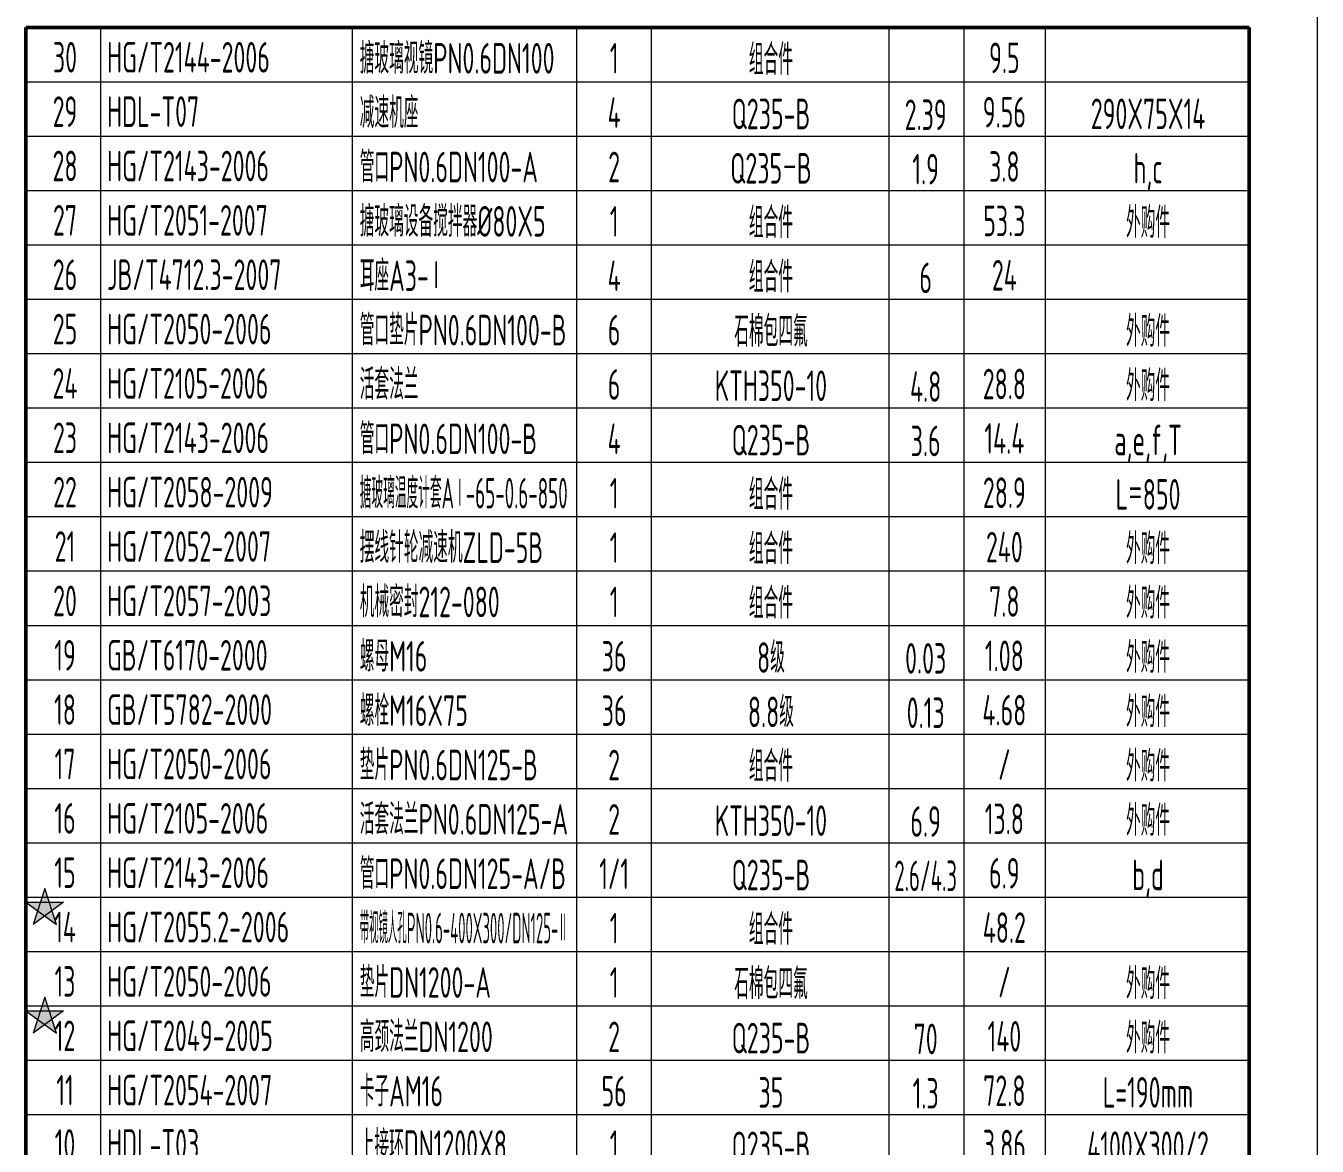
# Model space of a CAD drawing. Header units: millimetres. Extents: x 6558 to 31654, y 4748 to 14840.
# Drawn here: x 22660 to 24940, y 6795 to 8773 of the extents above; entities that cross this region are included whole.
import ezdxf
from ezdxf.enums import TextEntityAlignment as Align

# ---------------------------------------------------------------- set-up
doc = ezdxf.new("R2010")
doc.units = ezdxf.units.MM
doc.header["$LTSCALE"] = 120
for name, color, linetype, lineweight in [('1轮廓实线层', 7, 'Continuous', 50), ('2细线层', 4, 'Continuous', 18), ('6文字层', 3, 'Continuous', 20)]:
    doc.layers.add(name, color=color, linetype=linetype, lineweight=lineweight)
doc.layers.add('图框层', color=7, linetype='Continuous')
doc.styles.add('PC_TEXTSTYLE', font='gbenor.shx', dxfattribs={"width": 0.8, "bigfont": 'gbcbig.shx'})

# ---------------------------------------------------------------- blocks, each defined once
blk = doc.blocks.new('PC_MXB_BLOCK')
at = {"layer": '1轮廓实线层'}
for p, q in [((-180, 8), (-180, 0)), ((0, 8), (0, 0))]:
    blk.add_line(p, q, dxfattribs=at)
at = {"layer": '2细线层'}
for p, q in [((-180, 8), (0, 8)), ((-169, 8), (-169, 0)), ((-132, 8), (-132, 0)), ((-99, 8), (-99, 0)), ((-88, 8), (-88, 0)), ((-53, 8), (-53, 0)), ((-42, 8), (-42, 0)), ((-30, 8), (-30, 0)), ((-180, 0), (0, 0))]:
    blk.add_line(p, q, dxfattribs=at)
at = {"layer": '6文字层', "style": 'PC_TEXTSTYLE'}
for tag, width, p, p2 in [('序号', 0.769182, (-178.38, 1.35), (-170.09, 1.35)), ('代号', 3.14773, (-168.05, 1.35), (-134.11, 1.35)), ('名称', 2.802424, (-130.87, 1.2), (-100.28, 1.2)), ('数量', 0.817449, (-97.88, 1.2), (-89, 1.2)), ('材料', 2.943328, (-86.43, 1.01), (-54.3, 1.01)), ('单重', 0.854038, (-52.21, 0.89), (-43, 0.89)), ('总重', 0.958888, (-41.2, 1.27), (-30.86, 1.27)), ('备注', 2.494074, (-28.61, 1.02), (-1.16, 1.02))]:
    blk.add_attdef(tag, text='', height=4.5, dxfattribs=dict(at, width=width)).set_placement(p, p2, align=Align.FIT)

msp = doc.modelspace()

# ---------------------------------------------------------------- hatches: boundary and pattern name
at = {"layer": '2细线层', "linetype": 'Continuous'}
h = msp.add_hatch(color=256, dxfattribs=at)
h.paths.add_polyline_path([(22701.14, 7225.8), (22685.43, 7225.8), (22680.57, 7210.85), (22693.28, 7201.62), (22706, 7210.85)])
h.paths.add_polyline_path([(22685.43, 7225.8), (22660, 7225.8), (22680.57, 7210.85)])
h.paths.add_polyline_path([(22693.28, 7249.99), (22685.43, 7225.8), (22701.14, 7225.8)])
h.paths.add_polyline_path([(22726.57, 7225.8), (22701.14, 7225.8), (22706, 7210.85)])
h.paths.add_polyline_path([(22680.57, 7210.85), (22672.71, 7186.67), (22693.28, 7201.62)])
h.paths.add_polyline_path([(22706, 7210.85), (22693.28, 7201.62), (22713.86, 7186.67)])
h = msp.add_hatch(color=256, dxfattribs=at)
h.paths.add_polyline_path([(22701.14, 7033.8), (22685.43, 7033.8), (22680.57, 7018.85), (22693.28, 7009.62), (22706, 7018.85)])
h.paths.add_polyline_path([(22685.43, 7033.8), (22660, 7033.8), (22680.57, 7018.85)])
h.paths.add_polyline_path([(22693.28, 7057.99), (22685.43, 7033.8), (22701.14, 7033.8)])
h.paths.add_polyline_path([(22726.57, 7033.8), (22701.14, 7033.8), (22706, 7018.85)])
h.paths.add_polyline_path([(22680.57, 7018.85), (22672.71, 6994.67), (22693.28, 7009.62)])
h.paths.add_polyline_path([(22706, 7018.85), (22693.28, 7009.62), (22713.86, 6994.67)])

# ---------------------------------------------------------------- linework, layer by layer
at = {"layer": '1轮廓实线层'}
msp.add_line((22660, 8770.67), (24820, 8770.67), dxfattribs=at)
at = {"layer": '2细线层'}
for p, q in [((24940, 14839.74), (24940, 4747.74)), ((22693.28, 7249.99), (22672.71, 7186.67)), ((22713.86, 7186.67), (22693.28, 7249.99)), ((22660, 7225.8), (22726.57, 7225.8)), ((22660, 7225.8), (22713.86, 7186.67)), ((22726.57, 7225.8), (22672.71, 7186.67)), ((22693.28, 7057.99), (22672.71, 6994.67)), ((22713.86, 6994.67), (22693.28, 7057.99)), ((22660, 7033.8), (22726.57, 7033.8)), ((22660, 7033.8), (22713.86, 6994.67)), ((22726.57, 7033.8), (22672.71, 6994.67))]:
    msp.add_line(p, q, dxfattribs=at)

# ---------------------------------------------------------------- block references
at = {"layer": '图框层'}
ref = msp.add_blockref('PC_MXB_BLOCK', (24820, 8674.67), dxfattribs=dict(at, xscale=12, yscale=12, zscale=12))
ref.add_attrib('材料', '组合件', dxfattribs={"layer": '6文字层', "height": 54, "style": 'PC_TEXTSTYLE', "width": 0.667}).set_placement((23975.57, 8686.79), align=Align.CENTER)
ref.add_attrib('代号', 'HG/T2144-2006', (22803.43, 8690.86), dxfattribs={"layer": '6文字层', "height": 54, "style": 'PC_TEXTSTYLE', "width": 0.667})
ref.add_attrib('序号', '30', dxfattribs={"layer": '6文字层', "height": 54, "style": 'PC_TEXTSTYLE', "width": 0.667}).set_placement((22729.18, 8690.86), align=Align.CENTER)
ref.add_attrib('名称', '搪玻璃视镜PN0.6DN100', (23249.6, 8689.02), dxfattribs={"layer": '6文字层', "height": 54, "style": 'PC_TEXTSTYLE', "width": 0.667})
ref.add_attrib('数量', '1', dxfattribs={"layer": '6文字层', "height": 54, "style": 'PC_TEXTSTYLE', "width": 0.667}).set_placement((23698.72, 8689.02), align=Align.CENTER)
ref.add_attrib('总重', '9.5', dxfattribs={"layer": '6文字层', "height": 54, "style": 'PC_TEXTSTYLE', "width": 0.667}).set_placement((24387.69, 8689.86), align=Align.CENTER)
ref = msp.add_blockref('PC_MXB_BLOCK', (24820, 8578.67), dxfattribs=dict(at, xscale=12, yscale=12, zscale=12))
ref.add_attrib('材料', 'Q235-B', dxfattribs={"layer": '6文字层', "height": 54, "style": 'PC_TEXTSTYLE', "width": 0.667}).set_placement((23975.57, 8590.79), align=Align.CENTER)
ref.add_attrib('代号', 'HDL-T07', (22803.43, 8594.86), dxfattribs={"layer": '6文字层', "height": 54, "style": 'PC_TEXTSTYLE', "width": 0.667})
ref.add_attrib('序号', '29', dxfattribs={"layer": '6文字层', "height": 54, "style": 'PC_TEXTSTYLE', "width": 0.667}).set_placement((22729.18, 8594.86), align=Align.CENTER)
ref.add_attrib('名称', '减速机座', (23249.6, 8593.02), dxfattribs={"layer": '6文字层', "height": 54, "style": 'PC_TEXTSTYLE', "width": 0.667})
ref.add_attrib('数量', '4', dxfattribs={"layer": '6文字层', "height": 54, "style": 'PC_TEXTSTYLE', "width": 0.667}).set_placement((23698.72, 8593.02), align=Align.CENTER)
ref.add_attrib('备注', '290X75X14', dxfattribs={"layer": '6文字层', "height": 54, "style": 'PC_TEXTSTYLE', "width": 0.667}).set_placement((24641.37, 8590.97), align=Align.CENTER)
ref.add_attrib('单重', '2.39', dxfattribs={"layer": '6文字层', "height": 54, "style": 'PC_TEXTSTYLE', "width": 0.667}).set_placement((24248.76, 8589.32), align=Align.CENTER)
ref.add_attrib('总重', '9.56', dxfattribs={"layer": '6文字层', "height": 54, "style": 'PC_TEXTSTYLE', "width": 0.667}).set_placement((24387.69, 8593.86), align=Align.CENTER)
ref = msp.add_blockref('PC_MXB_BLOCK', (24820, 8482.67), dxfattribs=dict(at, xscale=12, yscale=12, zscale=12))
ref.add_attrib('材料', 'Q235－B', dxfattribs={"layer": '6文字层', "height": 54, "style": 'PC_TEXTSTYLE', "width": 0.667}).set_placement((23975.57, 8494.79), align=Align.CENTER)
ref.add_attrib('代号', 'HG/T2143-2006', (22803.43, 8498.86), dxfattribs={"layer": '6文字层', "height": 54, "style": 'PC_TEXTSTYLE', "width": 0.667})
ref.add_attrib('序号', '28', dxfattribs={"layer": '6文字层', "height": 54, "style": 'PC_TEXTSTYLE', "width": 0.667}).set_placement((22729.18, 8498.86), align=Align.CENTER)
ref.add_attrib('名称', '管口PN0.6DN100-A', (23249.6, 8497.02), dxfattribs={"layer": '6文字层', "height": 54, "style": 'PC_TEXTSTYLE', "width": 0.667})
ref.add_attrib('数量', '2', dxfattribs={"layer": '6文字层', "height": 54, "style": 'PC_TEXTSTYLE', "width": 0.667}).set_placement((23698.72, 8497.02), align=Align.CENTER)
ref.add_attrib('备注', 'h,c', dxfattribs={"layer": '6文字层', "height": 54, "style": 'PC_TEXTSTYLE', "width": 0.667}).set_placement((24641.37, 8494.97), align=Align.CENTER)
ref.add_attrib('单重', '1.9', dxfattribs={"layer": '6文字层', "height": 54, "style": 'PC_TEXTSTYLE', "width": 0.667}).set_placement((24248.76, 8493.32), align=Align.CENTER)
ref.add_attrib('总重', '3.8', dxfattribs={"layer": '6文字层', "height": 54, "style": 'PC_TEXTSTYLE', "width": 0.667}).set_placement((24387.69, 8497.86), align=Align.CENTER)
ref = msp.add_blockref('PC_MXB_BLOCK', (24820, 8386.67), dxfattribs=dict(at, xscale=12, yscale=12, zscale=12))
ref.add_attrib('材料', '组合件', dxfattribs={"layer": '6文字层', "height": 54, "style": 'PC_TEXTSTYLE', "width": 0.667}).set_placement((23975.57, 8398.79), align=Align.CENTER)
ref.add_attrib('代号', 'HG/T2051-2007', (22803.43, 8402.86), dxfattribs={"layer": '6文字层', "height": 54, "style": 'PC_TEXTSTYLE', "width": 0.667})
ref.add_attrib('序号', '27', dxfattribs={"layer": '6文字层', "height": 54, "style": 'PC_TEXTSTYLE', "width": 0.667}).set_placement((22729.18, 8402.86), align=Align.CENTER)
ref.add_attrib('名称', '搪玻璃设备搅拌器%%C80X5', (23249.6, 8401.02), dxfattribs={"layer": '6文字层', "height": 54, "style": 'PC_TEXTSTYLE', "width": 0.667})
ref.add_attrib('数量', '1', dxfattribs={"layer": '6文字层', "height": 54, "style": 'PC_TEXTSTYLE', "width": 0.667}).set_placement((23698.72, 8401.02), align=Align.CENTER)
ref.add_attrib('备注', '外购件', dxfattribs={"layer": '6文字层', "height": 54, "style": 'PC_TEXTSTYLE', "width": 0.667}).set_placement((24641.37, 8398.97), align=Align.CENTER)
ref.add_attrib('总重', '53.3', dxfattribs={"layer": '6文字层', "height": 54, "style": 'PC_TEXTSTYLE', "width": 0.667}).set_placement((24387.69, 8401.86), align=Align.CENTER)
ref = msp.add_blockref('PC_MXB_BLOCK', (24820, 8290.67), dxfattribs=dict(at, xscale=12, yscale=12, zscale=12))
ref.add_attrib('材料', '组合件', dxfattribs={"layer": '6文字层', "height": 54, "style": 'PC_TEXTSTYLE', "width": 0.667}).set_placement((23975.57, 8302.79), align=Align.CENTER)
ref.add_attrib('代号', 'JB/T4712.3-2007', (22803.43, 8306.86), dxfattribs={"layer": '6文字层', "height": 54, "style": 'PC_TEXTSTYLE', "width": 0.667})
ref.add_attrib('序号', '26', dxfattribs={"layer": '6文字层', "height": 54, "style": 'PC_TEXTSTYLE', "width": 0.667}).set_placement((22729.18, 8306.86), align=Align.CENTER)
ref.add_attrib('名称', '耳座A3-Ⅰ', (23249.6, 8305.02), dxfattribs={"layer": '6文字层', "height": 54, "style": 'PC_TEXTSTYLE', "width": 0.667})
ref.add_attrib('数量', '4', dxfattribs={"layer": '6文字层', "height": 54, "style": 'PC_TEXTSTYLE', "width": 0.667}).set_placement((23698.72, 8305.02), align=Align.CENTER)
ref.add_attrib('单重', '6', dxfattribs={"layer": '6文字层', "height": 54, "style": 'PC_TEXTSTYLE', "width": 0.667}).set_placement((24248.76, 8301.32), align=Align.CENTER)
ref.add_attrib('总重', '24', dxfattribs={"layer": '6文字层', "height": 54, "style": 'PC_TEXTSTYLE', "width": 0.667}).set_placement((24387.69, 8305.86), align=Align.CENTER)
ref = msp.add_blockref('PC_MXB_BLOCK', (24820, 8194.67), dxfattribs=dict(at, xscale=12, yscale=12, zscale=12))
ref.add_attrib('材料', '石棉包四氟', dxfattribs={"layer": '6文字层', "height": 54, "style": 'PC_TEXTSTYLE', "width": 0.667}).set_placement((23975.57, 8206.79), align=Align.CENTER)
ref.add_attrib('代号', 'HG/T2050-2006', (22803.43, 8210.86), dxfattribs={"layer": '6文字层', "height": 54, "style": 'PC_TEXTSTYLE', "width": 0.667})
ref.add_attrib('序号', '25', dxfattribs={"layer": '6文字层', "height": 54, "style": 'PC_TEXTSTYLE', "width": 0.667}).set_placement((22729.18, 8210.86), align=Align.CENTER)
ref.add_attrib('名称', '管口垫片PN0.6DN100-B', (23249.6, 8209.02), dxfattribs={"layer": '6文字层', "height": 54, "style": 'PC_TEXTSTYLE', "width": 0.667})
ref.add_attrib('数量', '6', dxfattribs={"layer": '6文字层', "height": 54, "style": 'PC_TEXTSTYLE', "width": 0.667}).set_placement((23698.72, 8209.02), align=Align.CENTER)
ref.add_attrib('备注', '外购件', dxfattribs={"layer": '6文字层', "height": 54, "style": 'PC_TEXTSTYLE', "width": 0.667}).set_placement((24641.37, 8206.97), align=Align.CENTER)
ref = msp.add_blockref('PC_MXB_BLOCK', (24820, 8098.67), dxfattribs=dict(at, xscale=12, yscale=12, zscale=12))
ref.add_attrib('材料', 'KTH350-10', dxfattribs={"layer": '6文字层', "height": 54, "style": 'PC_TEXTSTYLE', "width": 0.667}).set_placement((23975.57, 8110.79), align=Align.CENTER)
ref.add_attrib('代号', 'HG/T2105-2006', (22803.43, 8114.86), dxfattribs={"layer": '6文字层', "height": 54, "style": 'PC_TEXTSTYLE', "width": 0.667})
ref.add_attrib('序号', '24', dxfattribs={"layer": '6文字层', "height": 54, "style": 'PC_TEXTSTYLE', "width": 0.667}).set_placement((22729.18, 8114.86), align=Align.CENTER)
ref.add_attrib('名称', '活套法兰', (23249.6, 8113.02), dxfattribs={"layer": '6文字层', "height": 54, "style": 'PC_TEXTSTYLE', "width": 0.667})
ref.add_attrib('数量', '6', dxfattribs={"layer": '6文字层', "height": 54, "style": 'PC_TEXTSTYLE', "width": 0.667}).set_placement((23698.72, 8113.02), align=Align.CENTER)
ref.add_attrib('备注', '外购件', dxfattribs={"layer": '6文字层', "height": 54, "style": 'PC_TEXTSTYLE', "width": 0.667}).set_placement((24641.37, 8110.97), align=Align.CENTER)
ref.add_attrib('单重', '4.8', dxfattribs={"layer": '6文字层', "height": 54, "style": 'PC_TEXTSTYLE', "width": 0.667}).set_placement((24248.76, 8109.32), align=Align.CENTER)
ref.add_attrib('总重', '28.8', dxfattribs={"layer": '6文字层', "height": 54, "style": 'PC_TEXTSTYLE', "width": 0.667}).set_placement((24387.69, 8113.86), align=Align.CENTER)
ref = msp.add_blockref('PC_MXB_BLOCK', (24820, 8002.67), dxfattribs=dict(at, xscale=12, yscale=12, zscale=12))
ref.add_attrib('材料', 'Q235-B', dxfattribs={"layer": '6文字层', "height": 54, "style": 'PC_TEXTSTYLE', "width": 0.667}).set_placement((23975.57, 8014.79), align=Align.CENTER)
ref.add_attrib('代号', 'HG/T2143-2006', (22803.43, 8018.86), dxfattribs={"layer": '6文字层', "height": 54, "style": 'PC_TEXTSTYLE', "width": 0.667})
ref.add_attrib('序号', '23', dxfattribs={"layer": '6文字层', "height": 54, "style": 'PC_TEXTSTYLE', "width": 0.667}).set_placement((22729.18, 8018.86), align=Align.CENTER)
ref.add_attrib('名称', '管口PN0.6DN100-B', (23249.6, 8017.02), dxfattribs={"layer": '6文字层', "height": 54, "style": 'PC_TEXTSTYLE', "width": 0.667})
ref.add_attrib('数量', '4', dxfattribs={"layer": '6文字层', "height": 54, "style": 'PC_TEXTSTYLE', "width": 0.667}).set_placement((23698.72, 8017.02), align=Align.CENTER)
ref.add_attrib('备注', 'a,e,f,T', dxfattribs={"layer": '6文字层', "height": 54, "style": 'PC_TEXTSTYLE', "width": 0.667}).set_placement((24641.37, 8014.97), align=Align.CENTER)
ref.add_attrib('单重', '3.6', dxfattribs={"layer": '6文字层', "height": 54, "style": 'PC_TEXTSTYLE', "width": 0.667}).set_placement((24248.76, 8013.32), align=Align.CENTER)
ref.add_attrib('总重', '14.4', dxfattribs={"layer": '6文字层', "height": 54, "style": 'PC_TEXTSTYLE', "width": 0.667}).set_placement((24387.69, 8017.86), align=Align.CENTER)
ref = msp.add_blockref('PC_MXB_BLOCK', (24820, 7906.67), dxfattribs=dict(at, xscale=12, yscale=12, zscale=12))
ref.add_attrib('材料', '组合件', dxfattribs={"layer": '6文字层', "height": 54, "style": 'PC_TEXTSTYLE', "width": 0.667}).set_placement((23975.57, 7918.79), align=Align.CENTER)
ref.add_attrib('代号', 'HG/T2058-2009', (22803.43, 7922.86), dxfattribs={"layer": '6文字层', "height": 54, "style": 'PC_TEXTSTYLE', "width": 0.667})
ref.add_attrib('序号', '22', dxfattribs={"layer": '6文字层', "height": 54, "style": 'PC_TEXTSTYLE', "width": 0.667}).set_placement((22729.18, 7922.86), align=Align.CENTER)
ref.add_attrib('名称', '搪玻璃温度计套AⅠ-65-0.6-850', dxfattribs={"layer": '6文字层', "height": 54, "style": 'PC_TEXTSTYLE', "width": 0.542426}).set_placement((23249.6, 7921.02), (23616.69, 7921.02), align=Align.FIT)
ref.add_attrib('数量', '1', dxfattribs={"layer": '6文字层', "height": 54, "style": 'PC_TEXTSTYLE', "width": 0.667}).set_placement((23698.72, 7921.02), align=Align.CENTER)
ref.add_attrib('备注', 'L＝850', dxfattribs={"layer": '6文字层', "height": 54, "style": 'PC_TEXTSTYLE', "width": 0.667}).set_placement((24641.37, 7918.97), align=Align.CENTER)
ref.add_attrib('总重', '28.9', dxfattribs={"layer": '6文字层', "height": 54, "style": 'PC_TEXTSTYLE', "width": 0.667}).set_placement((24387.69, 7921.86), align=Align.CENTER)
ref = msp.add_blockref('PC_MXB_BLOCK', (24820, 7810.67), dxfattribs=dict(at, xscale=12, yscale=12, zscale=12))
ref.add_attrib('材料', '组合件', dxfattribs={"layer": '6文字层', "height": 54, "style": 'PC_TEXTSTYLE', "width": 0.667}).set_placement((23975.57, 7822.79), align=Align.CENTER)
ref.add_attrib('代号', 'HG/T2052-2007', (22803.43, 7826.86), dxfattribs={"layer": '6文字层', "height": 54, "style": 'PC_TEXTSTYLE', "width": 0.667})
ref.add_attrib('序号', '21', dxfattribs={"layer": '6文字层', "height": 54, "style": 'PC_TEXTSTYLE', "width": 0.667}).set_placement((22729.18, 7826.86), align=Align.CENTER)
ref.add_attrib('名称', '摆线针轮减速机ZLD-5B', (23249.6, 7825.02), dxfattribs={"layer": '6文字层', "height": 54, "style": 'PC_TEXTSTYLE', "width": 0.667})
ref.add_attrib('数量', '1', dxfattribs={"layer": '6文字层', "height": 54, "style": 'PC_TEXTSTYLE', "width": 0.667}).set_placement((23698.72, 7825.02), align=Align.CENTER)
ref.add_attrib('备注', '外购件', dxfattribs={"layer": '6文字层', "height": 54, "style": 'PC_TEXTSTYLE', "width": 0.667}).set_placement((24641.37, 7822.97), align=Align.CENTER)
ref.add_attrib('总重', '240', dxfattribs={"layer": '6文字层', "height": 54, "style": 'PC_TEXTSTYLE', "width": 0.667}).set_placement((24387.69, 7825.86), align=Align.CENTER)
ref = msp.add_blockref('PC_MXB_BLOCK', (24820, 7714.67), dxfattribs=dict(at, xscale=12, yscale=12, zscale=12))
ref.add_attrib('材料', '组合件', dxfattribs={"layer": '6文字层', "height": 54, "style": 'PC_TEXTSTYLE', "width": 0.667}).set_placement((23975.57, 7726.79), align=Align.CENTER)
ref.add_attrib('代号', 'HG/T2057-2003', (22803.43, 7730.86), dxfattribs={"layer": '6文字层', "height": 54, "style": 'PC_TEXTSTYLE', "width": 0.667})
ref.add_attrib('序号', '20', dxfattribs={"layer": '6文字层', "height": 54, "style": 'PC_TEXTSTYLE', "width": 0.667}).set_placement((22729.18, 7730.86), align=Align.CENTER)
ref.add_attrib('名称', '机械密封212-080', (23249.6, 7729.02), dxfattribs={"layer": '6文字层', "height": 54, "style": 'PC_TEXTSTYLE', "width": 0.667})
ref.add_attrib('数量', '1', dxfattribs={"layer": '6文字层', "height": 54, "style": 'PC_TEXTSTYLE', "width": 0.667}).set_placement((23698.72, 7729.02), align=Align.CENTER)
ref.add_attrib('备注', '外购件', dxfattribs={"layer": '6文字层', "height": 54, "style": 'PC_TEXTSTYLE', "width": 0.667}).set_placement((24641.37, 7726.97), align=Align.CENTER)
ref.add_attrib('总重', '7.8', dxfattribs={"layer": '6文字层', "height": 54, "style": 'PC_TEXTSTYLE', "width": 0.667}).set_placement((24387.69, 7729.86), align=Align.CENTER)
ref = msp.add_blockref('PC_MXB_BLOCK', (24820, 7618.67), dxfattribs=dict(at, xscale=12, yscale=12, zscale=12))
ref.add_attrib('材料', '8级', dxfattribs={"layer": '6文字层', "height": 54, "style": 'PC_TEXTSTYLE', "width": 0.667}).set_placement((23975.57, 7630.79), align=Align.CENTER)
ref.add_attrib('代号', 'GB/T6170-2000', (22803.43, 7634.86), dxfattribs={"layer": '6文字层', "height": 54, "style": 'PC_TEXTSTYLE', "width": 0.667})
ref.add_attrib('序号', '19', dxfattribs={"layer": '6文字层', "height": 54, "style": 'PC_TEXTSTYLE', "width": 0.667}).set_placement((22729.18, 7634.86), align=Align.CENTER)
ref.add_attrib('名称', '螺母M16', (23249.6, 7633.02), dxfattribs={"layer": '6文字层', "height": 54, "style": 'PC_TEXTSTYLE', "width": 0.667})
ref.add_attrib('数量', '36', dxfattribs={"layer": '6文字层', "height": 54, "style": 'PC_TEXTSTYLE', "width": 0.667}).set_placement((23698.72, 7633.02), align=Align.CENTER)
ref.add_attrib('备注', '外购件', dxfattribs={"layer": '6文字层', "height": 54, "style": 'PC_TEXTSTYLE', "width": 0.667}).set_placement((24641.37, 7630.97), align=Align.CENTER)
ref.add_attrib('单重', '0.03', dxfattribs={"layer": '6文字层', "height": 54, "style": 'PC_TEXTSTYLE', "width": 0.667}).set_placement((24248.76, 7629.32), align=Align.CENTER)
ref.add_attrib('总重', '1.08', dxfattribs={"layer": '6文字层', "height": 54, "style": 'PC_TEXTSTYLE', "width": 0.667}).set_placement((24387.69, 7633.86), align=Align.CENTER)
ref = msp.add_blockref('PC_MXB_BLOCK', (24820, 7522.67), dxfattribs=dict(at, xscale=12, yscale=12, zscale=12))
ref.add_attrib('材料', '8.8级', dxfattribs={"layer": '6文字层', "height": 54, "style": 'PC_TEXTSTYLE', "width": 0.667}).set_placement((23975.57, 7534.79), align=Align.CENTER)
ref.add_attrib('代号', 'GB/T5782-2000', (22803.43, 7538.86), dxfattribs={"layer": '6文字层', "height": 54, "style": 'PC_TEXTSTYLE', "width": 0.667})
ref.add_attrib('序号', '18', dxfattribs={"layer": '6文字层', "height": 54, "style": 'PC_TEXTSTYLE', "width": 0.667}).set_placement((22729.18, 7538.86), align=Align.CENTER)
ref.add_attrib('名称', '螺栓M16X75', (23249.6, 7537.02), dxfattribs={"layer": '6文字层', "height": 54, "style": 'PC_TEXTSTYLE', "width": 0.667})
ref.add_attrib('数量', '36', dxfattribs={"layer": '6文字层', "height": 54, "style": 'PC_TEXTSTYLE', "width": 0.667}).set_placement((23698.72, 7537.02), align=Align.CENTER)
ref.add_attrib('备注', '外购件', dxfattribs={"layer": '6文字层', "height": 54, "style": 'PC_TEXTSTYLE', "width": 0.667}).set_placement((24641.37, 7534.97), align=Align.CENTER)
ref.add_attrib('单重', '0.13', dxfattribs={"layer": '6文字层', "height": 54, "style": 'PC_TEXTSTYLE', "width": 0.667}).set_placement((24248.76, 7533.32), align=Align.CENTER)
ref.add_attrib('总重', '4.68', dxfattribs={"layer": '6文字层', "height": 54, "style": 'PC_TEXTSTYLE', "width": 0.667}).set_placement((24387.69, 7537.86), align=Align.CENTER)
ref = msp.add_blockref('PC_MXB_BLOCK', (24820, 7426.67), dxfattribs=dict(at, xscale=12, yscale=12, zscale=12))
ref.add_attrib('材料', '组合件', dxfattribs={"layer": '6文字层', "height": 54, "style": 'PC_TEXTSTYLE', "width": 0.667}).set_placement((23975.57, 7438.79), align=Align.CENTER)
ref.add_attrib('代号', 'HG/T2050-2006', (22803.43, 7442.86), dxfattribs={"layer": '6文字层', "height": 54, "style": 'PC_TEXTSTYLE', "width": 0.667})
ref.add_attrib('序号', '17', dxfattribs={"layer": '6文字层', "height": 54, "style": 'PC_TEXTSTYLE', "width": 0.667}).set_placement((22729.18, 7442.86), align=Align.CENTER)
ref.add_attrib('名称', '垫片PN0.6DN125-B', (23249.6, 7441.02), dxfattribs={"layer": '6文字层', "height": 54, "style": 'PC_TEXTSTYLE', "width": 0.667})
ref.add_attrib('数量', '2', dxfattribs={"layer": '6文字层', "height": 54, "style": 'PC_TEXTSTYLE', "width": 0.667}).set_placement((23698.72, 7441.02), align=Align.CENTER)
ref.add_attrib('备注', '外购件', dxfattribs={"layer": '6文字层', "height": 54, "style": 'PC_TEXTSTYLE', "width": 0.667}).set_placement((24641.37, 7438.97), align=Align.CENTER)
ref.add_attrib('总重', '/', dxfattribs={"layer": '6文字层', "height": 54, "style": 'PC_TEXTSTYLE', "width": 0.667}).set_placement((24387.69, 7441.86), align=Align.CENTER)
ref = msp.add_blockref('PC_MXB_BLOCK', (24820, 7330.67), dxfattribs=dict(at, xscale=12, yscale=12, zscale=12))
ref.add_attrib('材料', 'KTH350-10', dxfattribs={"layer": '6文字层', "height": 54, "style": 'PC_TEXTSTYLE', "width": 0.667}).set_placement((23975.57, 7342.79), align=Align.CENTER)
ref.add_attrib('代号', 'HG/T2105-2006', (22803.43, 7346.86), dxfattribs={"layer": '6文字层', "height": 54, "style": 'PC_TEXTSTYLE', "width": 0.667})
ref.add_attrib('序号', '16', dxfattribs={"layer": '6文字层', "height": 54, "style": 'PC_TEXTSTYLE', "width": 0.667}).set_placement((22729.18, 7346.86), align=Align.CENTER)
ref.add_attrib('名称', '活套法兰PN0.6DN125-A', (23249.6, 7345.02), dxfattribs={"layer": '6文字层', "height": 54, "style": 'PC_TEXTSTYLE', "width": 0.667})
ref.add_attrib('数量', '2', dxfattribs={"layer": '6文字层', "height": 54, "style": 'PC_TEXTSTYLE', "width": 0.667}).set_placement((23698.72, 7345.02), align=Align.CENTER)
ref.add_attrib('备注', '外购件', dxfattribs={"layer": '6文字层', "height": 54, "style": 'PC_TEXTSTYLE', "width": 0.667}).set_placement((24641.37, 7342.97), align=Align.CENTER)
ref.add_attrib('单重', '6.9', dxfattribs={"layer": '6文字层', "height": 54, "style": 'PC_TEXTSTYLE', "width": 0.667}).set_placement((24248.76, 7341.32), align=Align.CENTER)
ref.add_attrib('总重', '13.8', dxfattribs={"layer": '6文字层', "height": 54, "style": 'PC_TEXTSTYLE', "width": 0.667}).set_placement((24387.69, 7345.86), align=Align.CENTER)
ref = msp.add_blockref('PC_MXB_BLOCK', (24820, 7234.67), dxfattribs=dict(at, xscale=12, yscale=12, zscale=12))
ref.add_attrib('材料', 'Q235-B', dxfattribs={"layer": '6文字层', "height": 54, "style": 'PC_TEXTSTYLE', "width": 0.667}).set_placement((23975.57, 7246.79), align=Align.CENTER)
ref.add_attrib('代号', 'HG/T2143-2006', (22803.43, 7250.86), dxfattribs={"layer": '6文字层', "height": 54, "style": 'PC_TEXTSTYLE', "width": 0.667})
ref.add_attrib('序号', '15', dxfattribs={"layer": '6文字层', "height": 54, "style": 'PC_TEXTSTYLE', "width": 0.667}).set_placement((22729.18, 7250.86), align=Align.CENTER)
ref.add_attrib('名称', '管口PN0.6DN125-A/B', (23249.6, 7249.02), dxfattribs={"layer": '6文字层', "height": 54, "style": 'PC_TEXTSTYLE', "width": 0.667})
ref.add_attrib('数量', '1/1', dxfattribs={"layer": '6文字层', "height": 54, "style": 'PC_TEXTSTYLE', "width": 0.667}).set_placement((23698.72, 7249.02), align=Align.CENTER)
ref.add_attrib('备注', 'b,d', dxfattribs={"layer": '6文字层', "height": 54, "style": 'PC_TEXTSTYLE', "width": 0.667}).set_placement((24641.37, 7246.97), align=Align.CENTER)
ref.add_attrib('单重', '2.6/4.3', dxfattribs={"layer": '6文字层', "height": 54, "style": 'PC_TEXTSTYLE', "width": 0.600176}).set_placement((24193.51, 7245.32), (24304.01, 7245.32), align=Align.FIT)
ref.add_attrib('总重', '6.9', dxfattribs={"layer": '6文字层', "height": 54, "style": 'PC_TEXTSTYLE', "width": 0.667}).set_placement((24387.69, 7249.86), align=Align.CENTER)
ref = msp.add_blockref('PC_MXB_BLOCK', (24820, 7138.67), dxfattribs=dict(at, xscale=12, yscale=12, zscale=12))
ref.add_attrib('材料', '组合件', dxfattribs={"layer": '6文字层', "height": 54, "style": 'PC_TEXTSTYLE', "width": 0.667}).set_placement((23975.57, 7150.79), align=Align.CENTER)
ref.add_attrib('代号', 'HG/T2055.2-2006', (22803.43, 7154.86), dxfattribs={"layer": '6文字层', "height": 54, "style": 'PC_TEXTSTYLE', "width": 0.667})
ref.add_attrib('序号', '14', dxfattribs={"layer": '6文字层', "height": 54, "style": 'PC_TEXTSTYLE', "width": 0.667}).set_placement((22729.18, 7154.86), align=Align.CENTER)
ref.add_attrib('名称', '带视镜人孔PN0.6-400X300/DN125-Ⅱ', dxfattribs={"layer": '6文字层', "height": 54, "style": 'PC_TEXTSTYLE', "width": 0.426736}).set_placement((23249.6, 7153.02), (23616.69, 7153.02), align=Align.FIT)
ref.add_attrib('数量', '1', dxfattribs={"layer": '6文字层', "height": 54, "style": 'PC_TEXTSTYLE', "width": 0.667}).set_placement((23698.72, 7153.02), align=Align.CENTER)
ref.add_attrib('总重', '48.2', dxfattribs={"layer": '6文字层', "height": 54, "style": 'PC_TEXTSTYLE', "width": 0.667}).set_placement((24387.69, 7153.86), align=Align.CENTER)
ref = msp.add_blockref('PC_MXB_BLOCK', (24820, 7042.67), dxfattribs=dict(at, xscale=12, yscale=12, zscale=12))
ref.add_attrib('材料', '石棉包四氟', dxfattribs={"layer": '6文字层', "height": 54, "style": 'PC_TEXTSTYLE', "width": 0.667}).set_placement((23975.57, 7054.79), align=Align.CENTER)
ref.add_attrib('代号', 'HG/T2050-2006', (22803.43, 7058.86), dxfattribs={"layer": '6文字层', "height": 54, "style": 'PC_TEXTSTYLE', "width": 0.667})
ref.add_attrib('序号', '13', dxfattribs={"layer": '6文字层', "height": 54, "style": 'PC_TEXTSTYLE', "width": 0.667}).set_placement((22729.18, 7058.86), align=Align.CENTER)
ref.add_attrib('名称', '垫片DN1200-A', (23249.6, 7057.02), dxfattribs={"layer": '6文字层', "height": 54, "style": 'PC_TEXTSTYLE', "width": 0.667})
ref.add_attrib('数量', '1', dxfattribs={"layer": '6文字层', "height": 54, "style": 'PC_TEXTSTYLE', "width": 0.667}).set_placement((23698.72, 7057.02), align=Align.CENTER)
ref.add_attrib('备注', '外购件', dxfattribs={"layer": '6文字层', "height": 54, "style": 'PC_TEXTSTYLE', "width": 0.667}).set_placement((24641.37, 7054.97), align=Align.CENTER)
ref.add_attrib('总重', '/', dxfattribs={"layer": '6文字层', "height": 54, "style": 'PC_TEXTSTYLE', "width": 0.667}).set_placement((24387.69, 7057.86), align=Align.CENTER)
ref = msp.add_blockref('PC_MXB_BLOCK', (24820, 6946.67), dxfattribs=dict(at, xscale=12, yscale=12, zscale=12))
ref.add_attrib('材料', 'Q235-B', dxfattribs={"layer": '6文字层', "height": 54, "style": 'PC_TEXTSTYLE', "width": 0.667}).set_placement((23975.57, 6958.79), align=Align.CENTER)
ref.add_attrib('代号', 'HG/T2049-2005', (22803.43, 6962.86), dxfattribs={"layer": '6文字层', "height": 54, "style": 'PC_TEXTSTYLE', "width": 0.667})
ref.add_attrib('序号', '12', dxfattribs={"layer": '6文字层', "height": 54, "style": 'PC_TEXTSTYLE', "width": 0.667}).set_placement((22729.18, 6962.86), align=Align.CENTER)
ref.add_attrib('名称', '高颈法兰DN1200', (23249.6, 6961.02), dxfattribs={"layer": '6文字层', "height": 54, "style": 'PC_TEXTSTYLE', "width": 0.667})
ref.add_attrib('数量', '2', dxfattribs={"layer": '6文字层', "height": 54, "style": 'PC_TEXTSTYLE', "width": 0.667}).set_placement((23698.72, 6961.02), align=Align.CENTER)
ref.add_attrib('备注', '外购件', dxfattribs={"layer": '6文字层', "height": 54, "style": 'PC_TEXTSTYLE', "width": 0.667}).set_placement((24641.37, 6958.97), align=Align.CENTER)
ref.add_attrib('单重', '70', dxfattribs={"layer": '6文字层', "height": 54, "style": 'PC_TEXTSTYLE', "width": 0.667}).set_placement((24248.76, 6957.32), align=Align.CENTER)
ref.add_attrib('总重', '140', dxfattribs={"layer": '6文字层', "height": 54, "style": 'PC_TEXTSTYLE', "width": 0.667}).set_placement((24387.69, 6961.86), align=Align.CENTER)
ref = msp.add_blockref('PC_MXB_BLOCK', (24820, 6850.67), dxfattribs=dict(at, xscale=12, yscale=12, zscale=12))
ref.add_attrib('材料', '35', dxfattribs={"layer": '6文字层', "height": 54, "style": 'PC_TEXTSTYLE', "width": 0.667}).set_placement((23975.57, 6862.79), align=Align.CENTER)
ref.add_attrib('代号', 'HG/T2054-2007', (22803.43, 6866.86), dxfattribs={"layer": '6文字层', "height": 54, "style": 'PC_TEXTSTYLE', "width": 0.667})
ref.add_attrib('序号', '11', dxfattribs={"layer": '6文字层', "height": 54, "style": 'PC_TEXTSTYLE', "width": 0.667}).set_placement((22729.18, 6866.86), align=Align.CENTER)
ref.add_attrib('名称', '卡子AM16', (23249.6, 6865.02), dxfattribs={"layer": '6文字层', "height": 54, "style": 'PC_TEXTSTYLE', "width": 0.667})
ref.add_attrib('数量', '56', dxfattribs={"layer": '6文字层', "height": 54, "style": 'PC_TEXTSTYLE', "width": 0.667}).set_placement((23698.72, 6865.02), align=Align.CENTER)
ref.add_attrib('备注', 'L=190mm', dxfattribs={"layer": '6文字层', "height": 54, "style": 'PC_TEXTSTYLE', "width": 0.667}).set_placement((24641.37, 6862.97), align=Align.CENTER)
ref.add_attrib('单重', '1.3', dxfattribs={"layer": '6文字层', "height": 54, "style": 'PC_TEXTSTYLE', "width": 0.667}).set_placement((24248.76, 6861.32), align=Align.CENTER)
ref.add_attrib('总重', '72.8', dxfattribs={"layer": '6文字层', "height": 54, "style": 'PC_TEXTSTYLE', "width": 0.667}).set_placement((24387.69, 6865.86), align=Align.CENTER)
ref = msp.add_blockref('PC_MXB_BLOCK', (24820, 6754.67), dxfattribs=dict(at, xscale=12, yscale=12, zscale=12))
ref.add_attrib('材料', 'Q235-B', dxfattribs={"layer": '6文字层', "height": 54, "style": 'PC_TEXTSTYLE', "width": 0.667}).set_placement((23975.57, 6766.79), align=Align.CENTER)
ref.add_attrib('代号', 'HDL-T03', (22803.43, 6770.86), dxfattribs={"layer": '6文字层', "height": 54, "style": 'PC_TEXTSTYLE', "width": 0.667})
ref.add_attrib('序号', '10', dxfattribs={"layer": '6文字层', "height": 54, "style": 'PC_TEXTSTYLE', "width": 0.667}).set_placement((22729.18, 6770.86), align=Align.CENTER)
ref.add_attrib('名称', '上接环DN1200X8', (23249.6, 6769.02), dxfattribs={"layer": '6文字层', "height": 54, "style": 'PC_TEXTSTYLE', "width": 0.667})
ref.add_attrib('数量', '1', dxfattribs={"layer": '6文字层', "height": 54, "style": 'PC_TEXTSTYLE', "width": 0.667}).set_placement((23698.72, 6769.02), align=Align.CENTER)
ref.add_attrib('备注', '4100X300/2', dxfattribs={"layer": '6文字层', "height": 54, "style": 'PC_TEXTSTYLE', "width": 0.667}).set_placement((24641.37, 6766.97), align=Align.CENTER)
ref.add_attrib('总重', '3.86', dxfattribs={"layer": '6文字层', "height": 54, "style": 'PC_TEXTSTYLE', "width": 0.667}).set_placement((24387.69, 6769.86), align=Align.CENTER)

doc.saveas('drawing.dxf')
